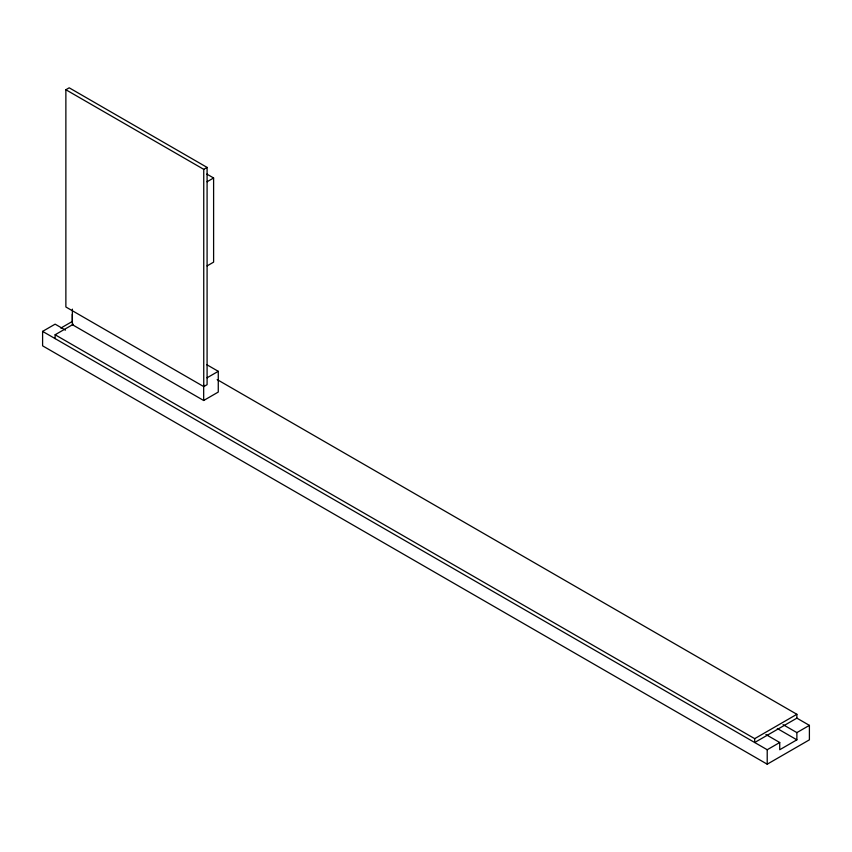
<?xml version="1.0" encoding="UTF-8"?>
<svg xmlns="http://www.w3.org/2000/svg" width="852" height="852" viewBox="0 0 852 852"><rect width="100%" height="100%" fill="white"/><g stroke="black" fill="none" stroke-linecap="round" stroke-linejoin="round"><path stroke-width="1.28" d="M65.87 89.737L69.204 87.809L207.089 167.418L207.089 384.667L203.745 386.595L65.87 306.986L65.87 89.737L203.745 169.346L207.089 167.418M207.079 181.753L213.607 177.983L213.607 262.139L207.079 265.92M796.726 718.055L809.4 725.371L809.4 739.834L767.215 764.191L42.6 345.837L42.6 331.385L55.124 324.154L65.487 330.139M60.833 328.084L72.271 321.481L72.271 314.25M55.124 338.617L55.124 334.761L73.368 324.229M207.036 377.809L218.272 371.323L218.272 392.058L203.671 400.493L72.377 324.687L72.377 309.138M754.691 738.652L796.876 714.296L796.876 718.151L754.691 742.507L754.691 738.652L55.124 334.761M42.6 331.385L767.215 749.739L779.729 742.507L779.729 749.739L796.876 739.834L796.876 732.603L783.052 724.626M796.876 732.603L809.4 725.371M206.887 174.106L213.607 177.983M206.759 364.677L218.272 371.323M217.175 379.598L796.876 714.296M777.301 728.524L796.876 739.834M765.905 734.52L779.729 742.507M767.215 749.739L767.215 764.191M203.745 169.346L203.745 386.595M203.671 384.944L203.671 400.493"/></g></svg>
